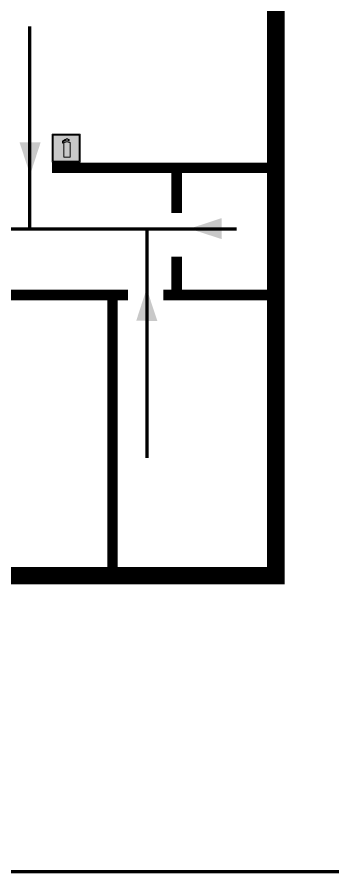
# Model space of a CAD drawing. Header units: millimetres. Extents: x 13810 to 67229, y 12374 to 21950.
# Drawn here: x 24628.4 to 24718.5, y 18687 to 18930.8 of the extents above; entities that cross this region are included whole.
import ezdxf

# ---------------------------------------------------------------- set-up
doc = ezdxf.new("R2010")
doc.units = ezdxf.units.MM
doc.layers.add('План_Штампы', color=7, linetype='Continuous')

# ---------------------------------------------------------------- blocks, each defined once
blk = doc.blocks.new('A$C3AD82952')
at = {"true_color": 0xf5f5ff}
h = blk.add_hatch(color=7, dxfattribs=at)
h.dxf.hatch_style = 1
h.paths.add_polyline_path([(8.21, 8.73, 0.414214), (7.89, 9.05), (7.22, 9.05), (7.22, 9.92), (7.59, 9.92, 1), (7.57, 10.36), (7.22, 10.36), (7.22, 10.6), (6.43, 10.6), (6.43, 10.36), (6.01, 10.36), (4.74, 9.59), (4.74, 8.69), (4.98, 8.73), (4.98, 9.26), (6.12, 9.91), (6.43, 9.91), (6.43, 9.05), (5.76, 9.05, 0.414214), (5.44, 8.73), (5.44, 2.2), (8.21, 2.2)], flags=0)
h.paths.add_polyline_path([(12.8, 12.8), (0, 12.8), (0, 0), (12.8, 0)])
h.paths.add_polyline_path([(0.51, 12.29), (12.29, 12.29), (12.29, 0.51), (0.51, 0.51)], flags=16)
h.paths.add_polyline_path([(4.74, 9.59), (6.01, 10.36), (6.43, 10.36), (6.43, 10.6), (7.22, 10.6), (7.22, 10.36), (7.59, 10.36, -0.94586), (7.59, 9.92), (7.22, 9.92), (7.22, 9.05), (7.89, 9.05, -0.414214), (8.21, 8.73), (8.21, 2.2), (5.44, 2.2), (5.44, 8.73, -0.414214), (5.76, 9.05), (6.43, 9.05), (6.43, 9.91), (6.12, 9.91), (4.98, 9.26), (4.98, 8.73), (4.74, 8.69)], flags=0)
h = blk.add_hatch(color=242)
h.dxf.hatch_style = 1
h.paths.add_polyline_path([(12.29, 12.29), (0.51, 12.29), (0.51, 0.51), (12.29, 0.51)])
h.paths.add_polyline_path([(4.74, 8.69), (4.74, 9.59), (6.01, 10.36), (6.43, 10.36), (6.43, 10.6), (7.22, 10.6), (7.22, 10.36), (7.59, 10.36, -0.94586), (7.59, 9.92), (7.22, 9.92), (7.22, 9.05), (7.89, 9.05, -0.414214), (8.21, 8.73), (8.21, 2.2), (5.44, 2.2), (5.44, 8.73, -0.414214), (5.76, 9.05), (6.43, 9.05), (6.43, 9.91), (6.12, 9.91), (4.98, 9.26), (4.98, 8.73)], flags=16)
h = blk.add_hatch(color=7, dxfattribs=at)
h.dxf.hatch_style = 1
h.paths.add_polyline_path([(8.21, 8.73, 0.414214), (7.89, 9.05), (7.22, 9.05), (7.22, 9.92), (7.59, 9.92, 1), (7.57, 10.36), (7.22, 10.36), (7.22, 10.6), (6.43, 10.6), (6.43, 10.36), (6.01, 10.36), (4.74, 9.59), (4.74, 8.69), (4.98, 8.73), (4.98, 9.26), (6.12, 9.91), (6.43, 9.91), (6.43, 9.05), (5.76, 9.05, 0.414214), (5.44, 8.73), (5.44, 2.2), (8.21, 2.2)])
at = {"color": 242, "lineweight": 5}
for p, q in [((0, 0), (0, 12.8)), ((0, 12.8), (12.8, 12.8)), ((12.8, 0), (12.8, 12.8)), ((6.01, 10.36), (4.74, 9.59)), ((4.74, 9.59), (4.74, 8.69)), ((4.74, 8.69), (4.98, 8.73)), ((4.98, 9.26), (6.12, 9.91)), ((4.98, 8.73), (4.98, 9.26)), ((5.44, 2.2), (5.44, 8.73)), ((5.76, 9.05), (6.43, 9.05)), ((6.01, 10.36), (6.43, 10.36)), ((6.12, 9.91), (6.43, 9.91)), ((7.22, 10.6), (6.43, 10.6)), ((6.43, 10.6), (6.43, 10.36)), ((6.43, 9.91), (6.43, 9.05)), ((7.22, 10.36), (7.22, 10.6)), ((7.59, 10.36), (7.22, 10.36)), ((7.22, 9.05), (7.22, 9.92)), ((7.59, 9.92), (7.22, 9.92)), ((7.89, 9.05), (7.22, 9.05)), ((8.21, 2.2), (8.21, 8.73)), ((0, 0), (12.8, 0)), ((5.44, 2.2), (8.21, 2.2))]:
    blk.add_line(p, q, dxfattribs=at)
blk.add_lwpolyline([(0.51, 12.29), (12.29, 12.29), (12.29, 0.51), (0.51, 0.51)], close=True, dxfattribs=at)
for centre, radius, start, end in [((5.76, 8.73), 0.32, 90, 180), ((7.58, 10.14), 0.223, 273.1875, 86.8125), ((7.89, 8.73), 0.32, 0, 90)]:
    blk.add_arc(centre, radius, start, end, dxfattribs=at)

msp = doc.modelspace()

# ---------------------------------------------------------------- linework, layer by layer
at = {"color": 2, "lineweight": 100}
msp.add_lwpolyline([(24287.54, 19081.98), (24887.54, 19081.98), (24887.54, 18686.98), (24287.54, 18686.98)], close=True, dxfattribs=at)
at = {"lineweight": 100, "const_width": 5}
msp.add_lwpolyline([(24539.51, 18771.5), (24702.21, 18771.5), (24702.21, 18971.62), (24613.14, 18971.62)], dxfattribs=at)
at = {"color": 126, "lineweight": 100, "true_color": 0x008754}
for points in [[(24632.05, 18870.38), (24632.05, 18928.12)], [(24413.77, 18833.46), (24449.32, 18833.46), (24449.32, 18870.38), (24413.77, 18870.38), (24691.03, 18870.38)], [(24665.37, 18870.38), (24665.37, 18805.08)]]:
    msp.add_lwpolyline(points, dxfattribs=at)
at = {"lineweight": 0, "const_width": 3}
for points in [[(24638.4, 18887.84), (24701.13, 18887.84), (24673.93, 18887.84), (24673.93, 18874.93)], [(24673.93, 18851.53), (24673.93, 18862.49)], [(24607.07, 18851.53), (24660.08, 18851.53)], [(24655.62, 18851.53), (24655.62, 18771.73)], [(24670.1, 18851.53), (24702.76, 18851.53)]]:
    msp.add_lwpolyline(points, dxfattribs=at)
at = {"layer": 'План_Штампы', "color": 126, "true_color": 0x008754}
for points in [[(24629.11, 18895.08), (24635.12, 18895.06), (24632.14, 18885.84)], [(24686.8, 18873.49), (24686.79, 18867.48), (24677.57, 18870.46)], [(24668.4, 18844.17), (24662.39, 18844.18), (24665.37, 18853.4)]]:
    msp.add_solid(points, dxfattribs=at)

# ---------------------------------------------------------------- block references
at = {"xscale": 0.625, "yscale": 0.625, "zscale": 0.625}
msp.add_blockref('A$C3AD82952', (24638.39, 18889.45), dxfattribs=at)

doc.saveas('drawing.dxf')
